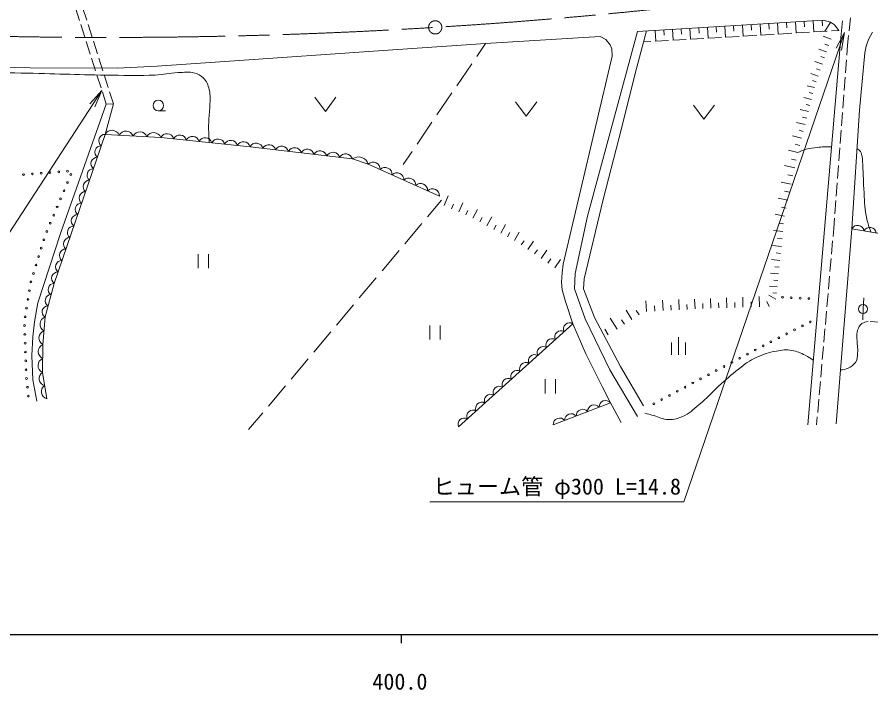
# Model space of a CAD drawing. Units: millimetres, scale not verified. Extents: x 40000 to 680000, y 20000 to 380000.
# Drawn here: x 424482 to 521197, y 198715 to 274900 of the extents above; entities that cross this region are included whole.
import ezdxf
from ezdxf.enums import TextEntityAlignment as Align

# ---------------------------------------------------------------- set-up
doc = ezdxf.new("R2010")
doc.units = ezdxf.units.MM
doc.header["$LTSCALE"] = 1000
doc.linetypes.add('CHAIN', pattern=[18.5, 12, -1.5, 3.5, -1.5])
for name, color, linetype, lineweight in [('M-BMK', 2, 'CHAIN', 13), ('M-TTL-BAND', 7, 'Continuous', 25), ('M-WORK', 1, 'Continuous', 13), ('引出線', 7, 'Continuous', 13)]:
    doc.layers.add(name, color=color, linetype=linetype, lineweight=lineweight)
doc.styles.add('ＭＳ ゴシック', font='')
doc.styles.get('ＭＳ ゴシック').set_extended_font_data('MS Gothic')

# ---------------------------------------------------------------- blocks, each defined once
blk = doc.blocks.new('open_arrow')
at = {"color": 0, "linetype": 'Continuous', "lineweight": -2}
blk.add_lwpolyline([(7.5, 1.25), (0, 0), (7.5, -1.25)], dxfattribs=at)

msp = doc.modelspace()

# ---------------------------------------------------------------- linework, layer by layer
at = {"layer": 'M-BMK'}
msp.add_circle((471846, 273735), 750, dxfattribs=at)
msp.add_arc((434853, 872594), 600000, 264.81633, 276.13303, dxfattribs=at)
at = {"layer": 'M-TTL-BAND'}
for p, q in [((40000, 205000), (579000, 205000)), ((468000, 205000), (468000, 204000))]:
    msp.add_line(p, q, dxfattribs=at)
at = {"layer": 'M-WORK'}
for p, q in [((431088, 275948), (431546, 274519)), ((431909, 275971), (432367, 274543)), ((518865, 274820), (518715, 273327)), ((431699, 274043), (432157, 272615)), ((432520, 274067), (432978, 272638)), ((494749, 273272), (515776, 274542)), ((502674, 273751), (502749, 272513)), ((503664, 273811), (503702, 273192)), ((504655, 273871), (504730, 272629)), ((505648, 273931), (505685, 273310)), ((506641, 273991), (506717, 272745)), ((507638, 274051), (507675, 273428)), ((508634, 274111), (508709, 272862)), ((509633, 274171), (509671, 273547)), ((510633, 274232), (510708, 272979)), ((511635, 274292), (511673, 273666)), ((512637, 274353), (512713, 273096)), ((513643, 274414), (513681, 273785)), ((514648, 274474), (514724, 273214)), ((515657, 274535), (515695, 273905)), ((515776, 274542), (516619, 274313)), ((516633, 274303), (515975, 273287)), ((516619, 274313), (517053, 274032)), ((517053, 274032), (517576, 273381)), ((517822, 272971), (517990, 274482)), ((494749, 273272), (489109, 252364)), ((494650, 269079), (495770, 273334)), ((496768, 273394), (496842, 272167)), ((497749, 273453), (497786, 272840)), ((498731, 273513), (498805, 272282)), ((499715, 273572), (499752, 272957)), ((500699, 273632), (500774, 272397)), ((501687, 273691), (501724, 273074)), ((506758, 272748), (508256, 272835)), ((508755, 272864), (510252, 272952)), ((510751, 272981), (512249, 273069)), ((512748, 273098), (514245, 273186)), ((514065, 228729), (517822, 272971)), ((514744, 273215), (516242, 273303)), ((516741, 273332), (517576, 273381)), ((518665, 272830), (518554, 271735)), ((521361, 273180), (520915, 272363)), ((432310, 272139), (432768, 270711)), ((433131, 272162), (433589, 270734)), ((464850, 271025), (477547, 271916)), ((476541, 270439), (477547, 271916)), ((477547, 271916), (490531, 272692)), ((490531, 272692), (491155, 272346)), ((491155, 272346), (491674, 271767)), ((495441, 272085), (496276, 272134)), ((496775, 272163), (498273, 272251)), ((498772, 272280), (500269, 272368)), ((500768, 272397), (502266, 272485)), ((502765, 272514), (504262, 272602)), ((504762, 272631), (506259, 272718)), ((516688, 272404), (515789, 272720)), ((516436, 271685), (515986, 271843)), ((520915, 272363), (520646, 271610)), ((449654, 269991), (464850, 271025)), ((491674, 271767), (491853, 271299)), ((491853, 271299), (491870, 270482)), ((516184, 270966), (515314, 271271)), ((518554, 271735), (518467, 270574)), ((520512, 270844), (519895, 264361)), ((520646, 271610), (520512, 270844)), ((432921, 270234), (433379, 268806)), ((433742, 270258), (434200, 268830)), ((440347, 269359), (449654, 269991)), ((491870, 270482), (486326, 246940)), ((515696, 269575), (514854, 269870)), ((515940, 270271), (515505, 270423)), ((518429, 270075), (518316, 268580)), ((416878, 269331), (425955, 269158)), ((425955, 269158), (435808, 269130)), ((435808, 269130), (440347, 269359)), ((474291, 267132), (475979, 269612)), ((492653, 261122), (494650, 269079)), ((515460, 268901), (515039, 269049)), ((433532, 268330), (433991, 266902)), ((434353, 268354), (434811, 266925)), ((515223, 268228), (514409, 268514)), ((518278, 268081), (518165, 266585)), ((514805, 266913), (513975, 267125)), ((514995, 267576), (514588, 267719)), ((434143, 266426), (434587, 265043)), ((434964, 266449), (435408, 265066)), ((472040, 263825), (473728, 266305)), ((514635, 266250), (514220, 266356)), ((518127, 266087), (518013, 264591)), ((434587, 265043), (429430, 250514)), ((435408, 265066), (434477, 261623)), ((434587, 265043), (435408, 265066)), ((458206, 265826), (459406, 264226)), ((459406, 264226), (460606, 265826)), ((480957, 265291), (482157, 263691)), ((482157, 263691), (483357, 265291)), ((514466, 265586), (513594, 265809)), ((514287, 264889), (513852, 265000)), ((440481, 264290), (441281, 264290)), ((501083, 264935), (502283, 263335)), ((502283, 263335), (503483, 264935)), ((514109, 264192), (513193, 264426)), ((517976, 264092), (517862, 262597)), ((519895, 264361), (519028, 250937)), ((513922, 263459), (513464, 263576)), ((469790, 260518), (471478, 262998)), ((513735, 262726), (512772, 262972)), ((517825, 262098), (517711, 260602)), ((513341, 261185), (512329, 261444)), ((513538, 261955), (513057, 262078)), ((490886, 254228), (492653, 261122)), ((513135, 260375), (512628, 260505)), ((468222, 258214), (469227, 259691)), ((512928, 259566), (511864, 259837)), ((517674, 260104), (517560, 258608)), ((512742, 258707), (512205, 258819)), ((512563, 257847), (511396, 258090)), ((517523, 258110), (517409, 256614)), ((512369, 256913), (511785, 257035)), ((512174, 255979), (511034, 256216)), ((517372, 256115), (517258, 254620)), ((472853, 253549), (473321, 254643)), ((511794, 254155), (510681, 254387)), ((511984, 255067), (511414, 255186)), ((470966, 252280), (472558, 254173)), ((473683, 253193), (473905, 253712)), ((474514, 252838), (474958, 253876)), ((488719, 245271), (490886, 254228)), ((517221, 254121), (517107, 252625)), ((475314, 252496), (475527, 252996)), ((476107, 252140), (476624, 253096)), ((511423, 252374), (510337, 252601)), ((511609, 253265), (511052, 253381)), ((468392, 249218), (470323, 251514)), ((476903, 251708), (477173, 252206)), ((477700, 251277), (478239, 252273)), ((489109, 252364), (487701, 245872)), ((511313, 251494), (510761, 251551)), ((517070, 252127), (516982, 250966)), ((429430, 250514), (426827, 242563)), ((478485, 250852), (478750, 251343)), ((479270, 250427), (479801, 251408)), ((480043, 250008), (480305, 250492)), ((480817, 249589), (481340, 250556)), ((511222, 250611), (510177, 250719)), ((516982, 250966), (516903, 250060)), ((519028, 250937), (517252, 228847)), ((481587, 249111), (481908, 249579)), ((482336, 248598), (482978, 249534)), ((511136, 249775), (510613, 249829)), ((516859, 249562), (516729, 248068)), ((511050, 248939), (510050, 249042)), ((444980, 248055), (444980, 246455)), ((446180, 246455), (446180, 248055)), ((465818, 246157), (467749, 248453)), ((483094, 248079), (483419, 248552)), ((483852, 247559), (484501, 248507)), ((510967, 248140), (510468, 248191)), ((484619, 247034), (484947, 247514)), ((485386, 246509), (486042, 247468)), ((486326, 246940), (486211, 245944)), ((510885, 247340), (509929, 247438)), ((510806, 246575), (510328, 246625)), ((516686, 247570), (516555, 246076)), ((486211, 245944), (486154, 244872)), ((487701, 245872), (487624, 244148)), ((510728, 245811), (509814, 245905)), ((463244, 243095), (465174, 245391)), ((486154, 244872), (486230, 244010)), ((488643, 244134), (488719, 245271)), ((510652, 245080), (510195, 245127)), ((516512, 245577), (516381, 244083)), ((486230, 244010), (486585, 242679)), ((487624, 244148), (488812, 240720)), ((489894, 240901), (488643, 244134)), ((510577, 244348), (509703, 244438)), ((495785, 241560), (495720, 242757)), ((497659, 241661), (497596, 242832)), ((499494, 241759), (499432, 242906)), ((501290, 241855), (501230, 242978)), ((503059, 241943), (503028, 243050)), ((504864, 241994), (504832, 243122)), ((506702, 242046), (506670, 243195)), ((508583, 242099), (508550, 243248)), ((510433, 242950), (509625, 243400)), ((510505, 243649), (510068, 243694)), ((516338, 243585), (516208, 242091)), ((520303, 241847), (520405, 243111)), ((426827, 242563), (426452, 240381)), ((460669, 240033), (462600, 242330)), ((486585, 242679), (487441, 240179)), ((496722, 241611), (496690, 242196)), ((498577, 241710), (498546, 242283)), ((500392, 241807), (500362, 242368)), ((502174, 241903), (502145, 242456)), ((503962, 241968), (503946, 242532)), ((505783, 242020), (505767, 242595)), ((507651, 242073), (507634, 242648)), ((509681, 242130), (509393, 242678)), ((520303, 241847), (520277, 240609)), ((492824, 235328), (489894, 240901)), ((494130, 240650), (493456, 241701)), ((494937, 241168), (494614, 241672)), ((516164, 241593), (516034, 240098)), ((426452, 240381), (426264, 238693)), ((471221, 239980), (471221, 238380)), ((472421, 238380), (472421, 239980)), ((487441, 240179), (474494, 228499)), ((487441, 240179), (488890, 236776)), ((488812, 240720), (491617, 234955)), ((492449, 239573), (491649, 240820)), ((493289, 240112), (492952, 240637)), ((521112, 240439), (522573, 240317)), ((458095, 236972), (460026, 239268)), ((491451, 238933), (491051, 239557)), ((515991, 239600), (515860, 238106)), ((426264, 238693), (426170, 236582)), ((498592, 236652), (498592, 238052)), ((499392, 236652), (499392, 238652)), ((500192, 236652), (500192, 238052)), ((515817, 237608), (515686, 236113)), ((426170, 236582), (426264, 233838)), ((455521, 233910), (457452, 236206)), ((488890, 236776), (490757, 233070)), ((495438, 230876), (492824, 235328)), ((515643, 235615), (515513, 234121)), ((491617, 234955), (494748, 229669)), ((426264, 233838), (426710, 231422)), ((452947, 230848), (454878, 233145)), ((484282, 233885), (484282, 232285)), ((485482, 232285), (485482, 233885)), ((515469, 233623), (515339, 232128)), ((490757, 233070), (491710, 231220)), ((491710, 231220), (485213, 228734)), ((491710, 231220), (492911, 228991)), ((515295, 231630), (515165, 230136)), ((450712, 228190), (452303, 230083)), ((515122, 229638), (515043, 228732))]:
    msp.add_line(p, q, dxfattribs=at)
for points in [[(472333, 254634), (464264, 258246), (462458, 258832), (450872, 260216), (440763, 261271), (434477, 261623), (428684, 244742), (427652, 240942), (427394, 237811), (427347, 234668), (427863, 231689)], [(552310, 245555), (534262, 248369), (519028, 250937)]]:
    msp.add_lwpolyline(points, dxfattribs=at)
for centre, radius in [((440481, 264890), 600), ((427208, 257215), 100), ((428205, 257294), 100), ((429202, 257372), 100), ((430198, 257451), 100), ((425214, 257058), 100), ((426211, 257137), 100), ((430574, 257081), 100), ((429797, 255238), 100), ((430185, 256160), 100), ((429408, 254317), 100), ((429019, 253396), 100), ((428630, 252474), 100), ((428241, 251553), 100), ((427852, 250632), 100), ((427519, 249690), 100), ((427222, 248735), 100), ((426926, 247780), 100), ((426629, 246825), 100), ((426332, 245870), 100), ((426046, 244913), 100), ((425882, 243926), 100), ((425717, 242940), 100), ((511179, 243168), 100), ((512178, 243121), 100), ((513177, 243075), 100), ((514176, 243028), 100), ((425553, 241954), 100), ((520303, 241847), 500), ((425388, 240967), 100), ((425330, 239974), 100), ((513439, 239932), 100), ((514333, 240379), 100), ((425362, 238974), 100), ((511650, 239037), 100), ((512544, 239485), 100), ((425395, 237975), 100), ((509864, 238137), 100), ((510755, 238590), 100), ((425428, 236975), 100), ((508095, 237204), 100), ((508979, 237671), 100), ((425461, 235976), 100), ((506326, 236271), 100), ((507210, 236738), 100), ((425493, 234976), 100), ((504557, 235338), 100), ((505441, 235804), 100), ((425553, 233979), 100), ((502788, 234404), 100), ((503673, 234871), 100), ((425656, 232984), 100), ((500138, 232998), 100), ((501021, 233468), 100), ((501904, 233938), 100), ((498373, 232058), 100), ((499256, 232528), 100), ((425758, 231989), 100), ((496608, 231117), 100), ((497490, 231587), 100)]:
    msp.add_circle(centre, radius, dxfattribs=at)
for centre, radius, start, end in [((434464, 260902), 721, 88.92089, 233.19727), ((435242, 261210), 869, 21.93571, 151.65727), ((436814, 261122), 869, 21.93571, 151.65727), ((438385, 261034), 869, 21.93571, 151.65727), ((439957, 260947), 869, 21.93571, 151.65727), ((441456, 260920), 777, 14.92751, 153.15137), ((442901, 260770), 777, 14.92751, 153.15137), ((444345, 260619), 777, 14.92751, 153.15137), ((445789, 260468), 777, 14.92751, 153.15137), ((434018, 259603), 721, 88.92089, 233.19727), ((447233, 260317), 777, 14.92751, 153.15137), ((448677, 260166), 777, 14.92751, 153.15137), ((450121, 260016), 777, 14.92751, 153.15137), ((451563, 259849), 782, 14.32104, 152.05745), ((453011, 259676), 782, 14.32104, 152.05745), ((454459, 259503), 782, 14.32104, 152.05745), ((455908, 259331), 782, 14.32104, 152.05745), ((457356, 259158), 782, 14.32104, 152.05745), ((458804, 258985), 782, 14.32104, 152.05745), ((460252, 258812), 782, 14.32104, 152.05745), ((461701, 258639), 782, 14.32104, 152.05745), ((433572, 258305), 721, 88.92089, 233.19727), ((463160, 257919), 1151, 16.46549, 127.55984), ((464817, 257678), 793, 357.55049, 134.21583), ((433127, 257006), 721, 88.92089, 233.19727), ((466162, 257076), 793, 357.55049, 134.21583), ((467507, 256474), 793, 357.55049, 134.21583), ((432681, 255708), 721, 88.92089, 233.19727), ((468851, 255872), 793, 357.55049, 134.21583), ((470196, 255270), 793, 357.55049, 134.21583), ((471541, 254668), 793, 357.55049, 134.21583), ((432236, 254409), 721, 88.92089, 233.19727), ((431790, 253111), 721, 88.92089, 233.19727), ((431344, 251812), 721, 88.92089, 233.19727), ((430899, 250514), 721, 88.92089, 233.19727), ((519680, 250581), 743, 9.5257, 151.33514), ((521065, 250347), 743, 9.5257, 151.33514), ((430453, 249215), 721, 88.92089, 233.19727), ((430007, 247916), 721, 88.92089, 233.19727), ((429562, 246618), 721, 88.92089, 233.19727), ((429116, 245319), 721, 88.92089, 233.19727), ((428686, 244061), 681, 90.1935, 239.416), ((428342, 242795), 681, 90.1935, 239.416), ((427998, 241528), 681, 90.1935, 239.416), ((427953, 240129), 867, 110.32928, 240.25), ((487077, 239582), 700, 58.64384, 205.46806), ((427824, 238564), 867, 110.32928, 240.25), ((486081, 238683), 700, 58.64384, 205.46806), ((485085, 237785), 700, 58.64384, 205.46806), ((427750, 237020), 868, 114.20876, 244.08105), ((484089, 236886), 700, 58.64384, 205.46806), ((427726, 235448), 868, 114.20876, 244.08105), ((483093, 235988), 700, 58.64384, 205.46806), ((482098, 235089), 700, 58.64384, 205.46806), ((427793, 233978), 821, 122.85209, 256.80336), ((481102, 234191), 700, 58.64384, 205.46806), ((428051, 232489), 821, 122.85209, 256.80336), ((479110, 232394), 700, 58.64384, 205.46806), ((480106, 233292), 700, 58.64384, 205.46806), ((478114, 231495), 700, 58.64384, 205.46806), ((477118, 230597), 700, 58.64384, 205.46806), ((491144, 230753), 734, 39.52535, 182.35549), ((476122, 229698), 700, 58.64384, 205.46806), ((488545, 229758), 734, 39.52535, 182.35549), ((489844, 230255), 734, 39.52535, 182.35549), ((475126, 228800), 700, 58.64384, 205.46806), ((485946, 228764), 734, 39.52535, 182.35549), ((487246, 229261), 734, 39.52535, 182.35549)]:
    msp.add_arc(centre, radius, start, end, dxfattribs=at)
for points, knots in [([(395193, 270115), (396387, 269892), (396716, 269840), (397697, 269698), (399193, 269481), (400041, 269429), (401547, 269296), (403540, 269120), (404661, 269079), (406660, 268989), (410151, 268833), (412110, 268842), (415603, 268760), (419515, 268667), (421707, 268637), (425619, 268549), (429389, 268464), (431500, 268366), (435270, 268319), (437163, 268296), (438225, 268263), (440115, 268338), (441137, 268379), (441697, 268591), (442720, 268606), (443461, 268618), (443903, 268750), (444616, 268549), (445022, 268435), (445255, 268311), (445554, 268013), (445971, 267597), (446106, 267245), (446244, 266672), (446414, 265966), (446337, 265541), (446320, 264815), (446304, 264087), (446207, 263684), (446186, 262957), (446161, 262074), (446188, 261763), (446257, 260698)], [0, 0, 0, 0, 1, 1, 1, 2, 2, 2, 3, 3, 3, 4, 4, 4, 5, 5, 5, 6, 6, 6, 7, 7, 7, 8, 8, 8, 9, 9, 9, 10, 10, 10, 11, 11, 11, 12, 12, 12, 13, 13, 13, 14, 14, 14, 14]), ([(512928, 259566), (513343, 259766), (513489, 259827), (513867, 259940), (514346, 260082), (514634, 260085), (515131, 260141), (515756, 260211), (515981, 260207), (516739, 260215)], [0, 0, 0, 0, 1, 1, 1, 2, 2, 2, 3, 3, 3, 3]), ([(521179, 250575), (520935, 251226), (520879, 251447), (520735, 252020), (520451, 253159), (520511, 253838), (520419, 255008), (520322, 256254), (520358, 256958), (520267, 258205), (520234, 258672), (520253, 258942), (520140, 259396), (520086, 259611), (520001, 259729), (519833, 259873), (519754, 259941), (519717, 259971), (519615, 260024)], [0, 0, 0, 0, 1, 1, 1, 2, 2, 2, 3, 3, 3, 4, 4, 4, 5, 5, 5, 6, 6, 6, 6]), ([(517742, 234939), (518123, 234982), (518286, 235011), (518603, 235152), (518982, 235322), (519199, 235468), (519445, 235803), (519695, 236144), (519663, 236435), (519694, 236857), (519741, 237499), (519610, 237860), (519618, 238504), (519622, 238879), (519555, 239113), (519694, 239461), (519820, 239777), (519897, 239990), (520173, 240189), (520411, 240360), (520579, 240395), (520881, 240438)], [0, 0, 0, 0, 1, 1, 1, 2, 2, 2, 3, 3, 3, 4, 4, 4, 5, 5, 5, 6, 6, 6, 7, 7, 7, 7]), ([(495603, 230051), (495983, 229953), (496082, 229925), (496388, 229841), (497043, 229660), (497380, 229426), (498054, 229343), (498740, 229258), (499154, 229395), (499797, 229649), (500665, 229993), (501024, 230441), (501750, 231028), (502663, 231767), (503061, 232310), (503933, 233096), (504804, 233881), (505274, 234347), (506212, 235050), (506978, 235623), (507388, 236001), (508261, 236390), (509091, 236760), (509587, 236929), (510483, 237080), (511162, 237193), (511569, 237289), (512244, 237156), (512862, 237034), (513200, 236893), (513757, 236601), (514123, 236409), (514262, 236326), (514657, 236045)], [0, 0, 0, 0, 1, 1, 1, 2, 2, 2, 3, 3, 3, 4, 4, 4, 5, 5, 5, 6, 6, 6, 7, 7, 7, 8, 8, 8, 9, 9, 9, 10, 10, 10, 11, 11, 11, 11])]:
    msp.add_open_spline(points, degree=3, knots=knots, dxfattribs=at)
at = {"layer": '引出線'}
for points in [[(518206, 273151), (500000, 220000), (471250, 220000)], [(434092, 266586), (420000, 245000), (391250, 245000)]]:
    msp.add_lwpolyline(points, dxfattribs=at)

# ---------------------------------------------------------------- block references
at = {"layer": '引出線', "xscale": 267, "yscale": 267}
for p, rotation in [((518206, 273151), 251.1), ((434092, 266586), 236.9)]:
    msp.add_blockref('open_arrow', p, dxfattribs=dict(at, rotation=rotation))

# ---------------------------------------------------------------- texts
at = {"layer": 'M-TTL-BAND', "style": 'ＭＳ ゴシック'}
msp.add_text('400.0', height=1833, dxfattribs=at).set_placement((467844, 198195), align=Align.BOTTOM_CENTER)
at = {"layer": '引出線', "style": 'ＭＳ ゴシック'}
msp.add_text('ヒューム管 φ300 L=14.8', height=1833, dxfattribs=at).set_placement((485625, 221750), align=Align.MIDDLE_CENTER)

doc.saveas('drawing.dxf')
